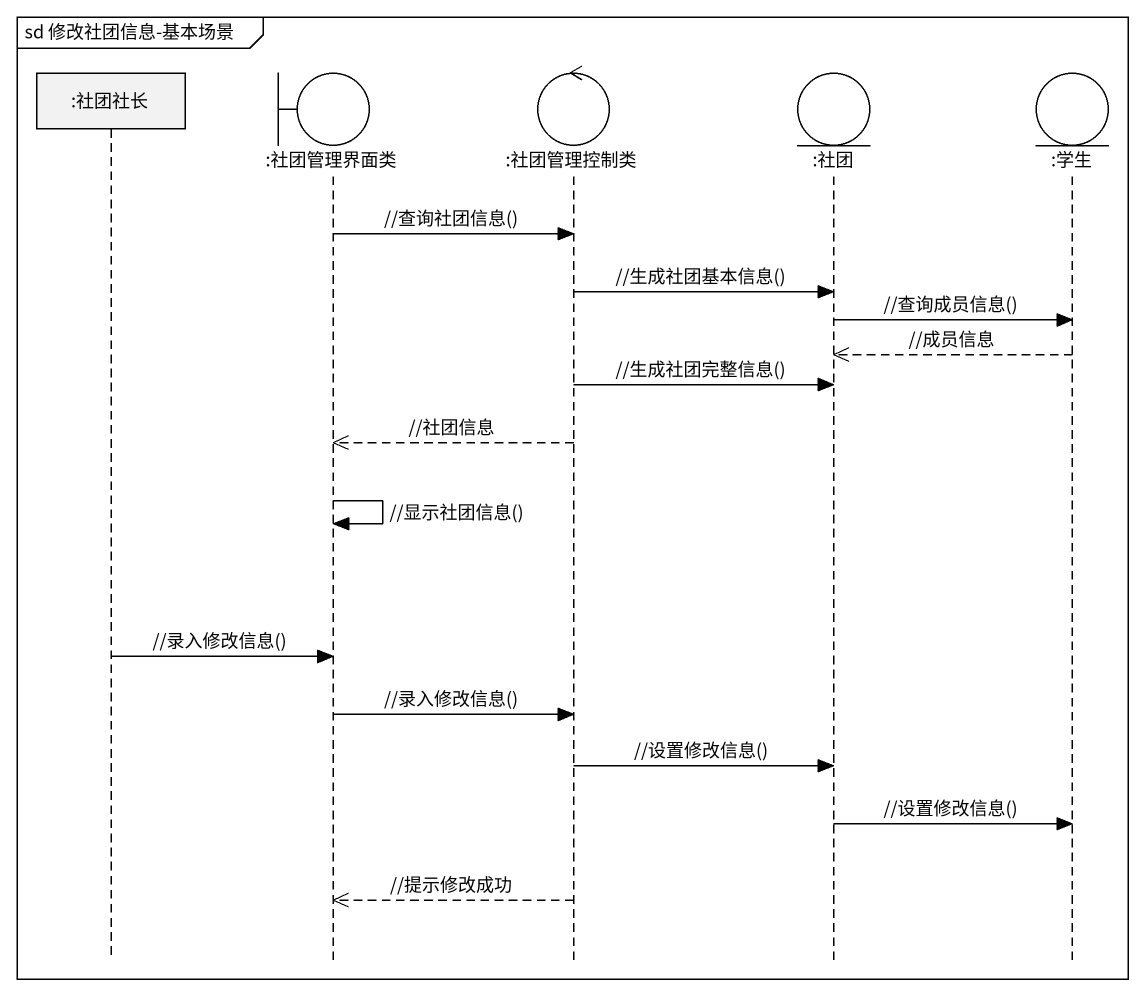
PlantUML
@startuml
mainframe sd 修改社团信息-基本场景
hide footbox
participant ":社团社长" as 社团社长
boundary ":社团管理界面类" as 社团管理界面类
control ":社团管理控制类" as 社团管理控制类
entity ":社团" as 社团
entity ":学生" as 学生

社团管理界面类 -> 社团管理控制类 : //查询社团信息()
社团管理控制类 -> 社团 : //生成社团基本信息()
社团 -> 学生 : //查询成员信息()
学生 -->> 社团 : //成员信息
社团管理控制类 -> 社团 : //生成社团完整信息()
社团管理控制类 -->> 社团管理界面类 : //社团信息
社团管理界面类 -> 社团管理界面类 : //显示社团信息()
社团社长 -> 社团管理界面类 : //录入修改信息()
社团管理界面类 -> 社团管理控制类 : //录入修改信息()
社团管理控制类 -> 社团 : //设置修改信息()
社团 -> 学生 : //设置修改信息()
社团管理控制类 -->> 社团管理界面类 : //提示修改成功
@enduml
